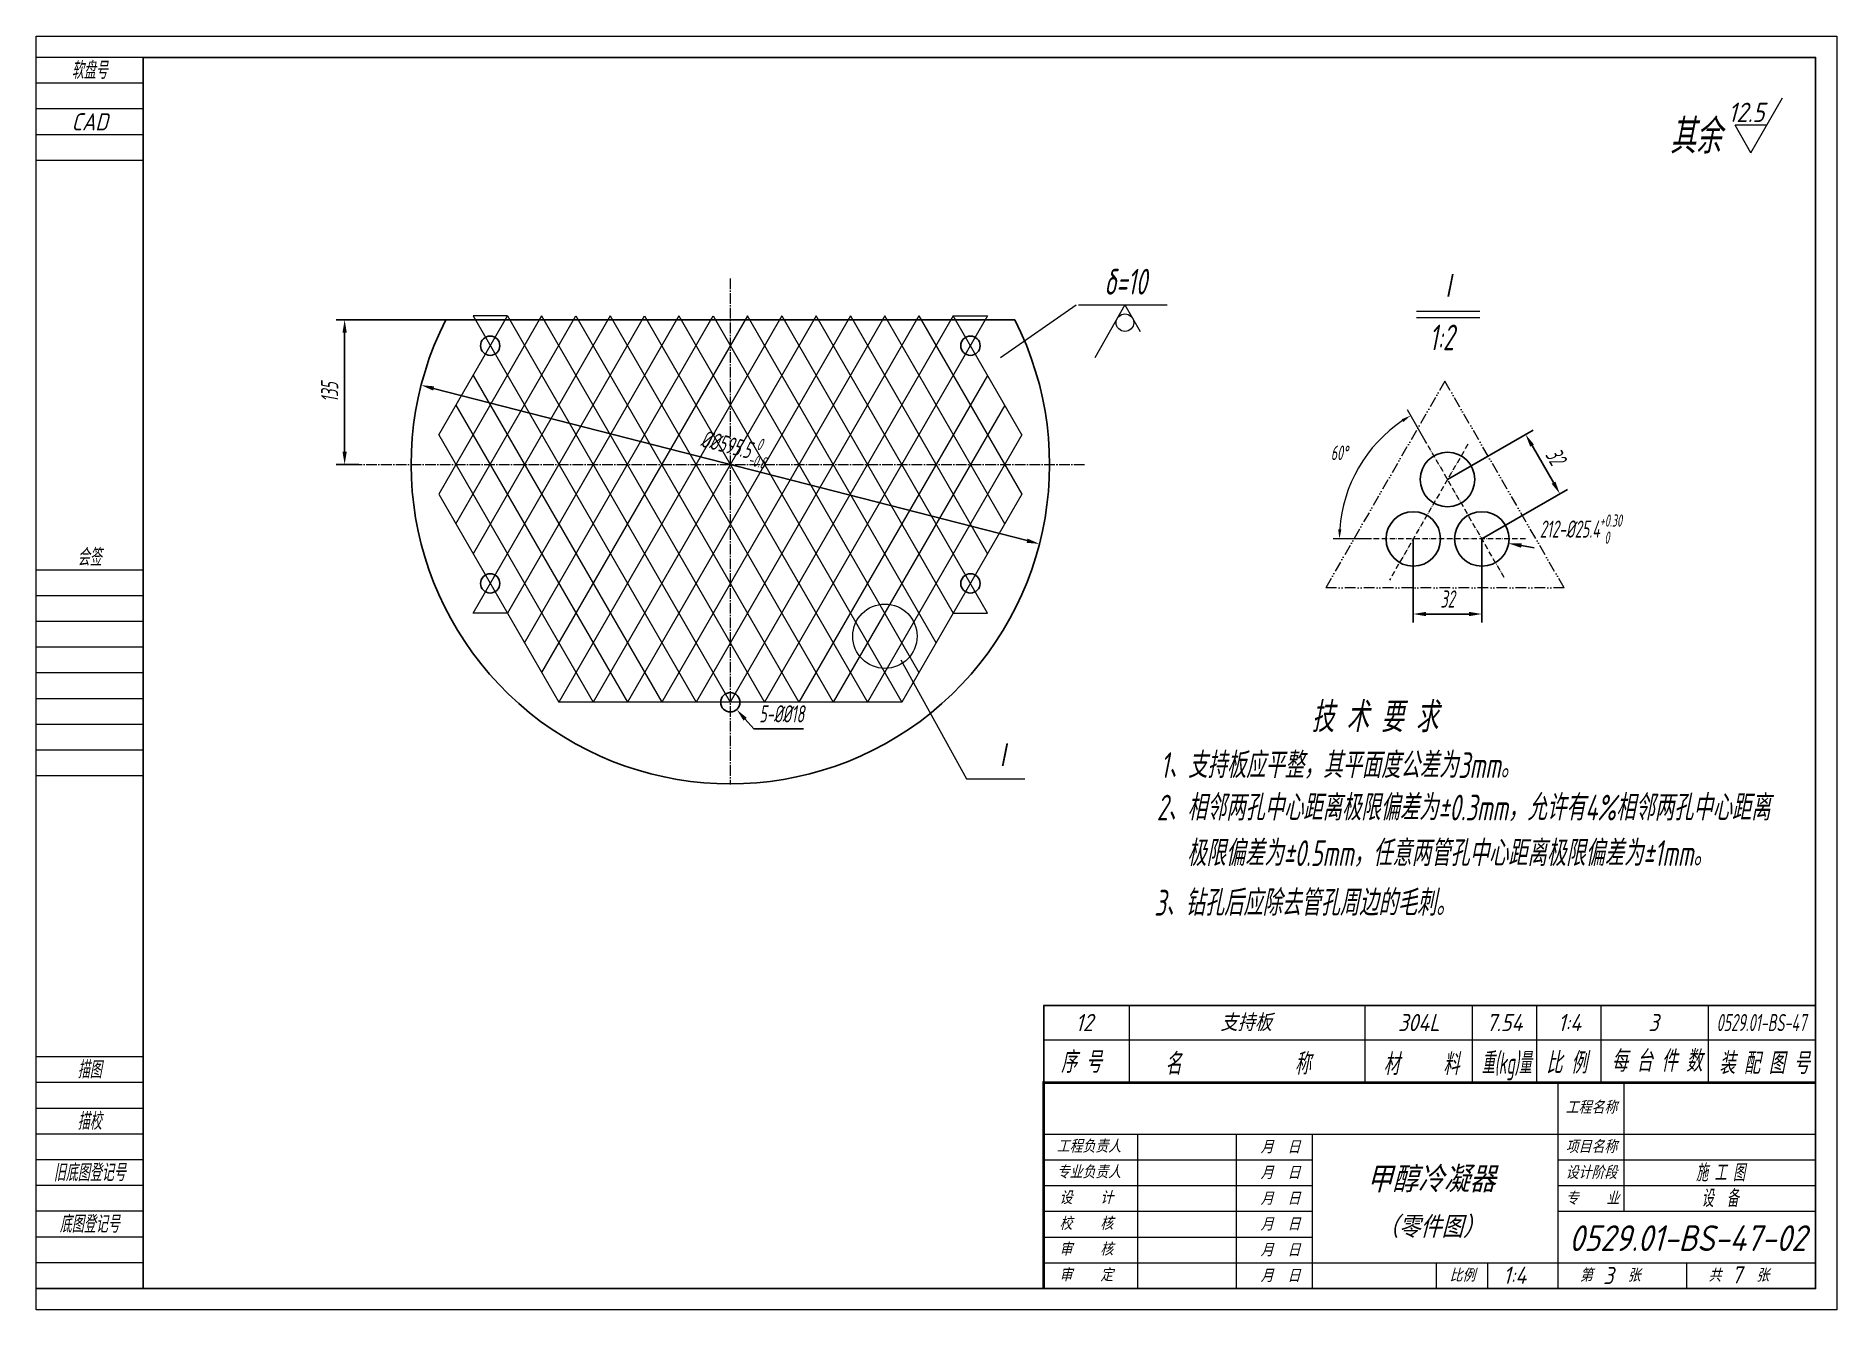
# Model space of a CAD drawing. Header units: millimetres. Extents: x 1216 to 2896, y 633 to 1821.
import ezdxf
from ezdxf.enums import TextEntityAlignment as Align

# ---------------------------------------------------------------- set-up
doc = ezdxf.new("R2010")
doc.units = ezdxf.units.MM
doc.header["$PDMODE"] = 3
for name, pattern in [('GEN4A', [17.5, 10, -2.5, 0, -2.5, 0, -2.5]), ('GEN7', [13.75, 10, -1.25, 1.25, -1.25]), ('GEN7A', [7.5, 5, -1.25, 0, -1.25])]:
    doc.linetypes.add(name, pattern=pattern)
for name, color, linetype, lineweight in [('4', 3, 'Continuous', 18), ('4A', 3, 'GEN4A', 18), ('5', 3, 'Continuous', 18), ('6', 2, 'Continuous', 18), ('7', 4, 'GEN7', 18), ('7A', 4, 'GEN7A', 18), ('8', 1, 'Continuous', 18), ('RAHM2', 1, 'Continuous', 18), ('RAHM3', 2, 'Continuous', 18), ('TILE1', 5, 'Continuous', 18)]:
    doc.layers.add(name, color=color, linetype=linetype, lineweight=lineweight)
doc.styles.add('HZ', font='gbeitc.shx', dxfattribs={"width": 0.7, "bigfont": 'hztxt.shx'})
doc.styles.add('HZTXT', font='gbeitc.shx', dxfattribs={"bigfont": 'hztxt.shx'})
doc.styles.add('ROMANC', font='gbeitc.shx', dxfattribs={"bigfont": 'hztxt.shx'})
doc.styles.get("Standard").update_dxf_attribs({"font": 'gbeitc.shx', "bigfont": 'hztxt.shx'})
doc.dimstyles.new('GEN-ISO', dxfattribs={"dimscale": 4, "dimtxt": 4, "dimasz": 3, "dimexe": 2, "dimexo": 0, "dimgap": 1.5, "dimtad": 1, "dimzin": 0, "dimdsep": 46, "dimtxsty": 'HZ', "dimcen": 0, "dimdle": 6, "dimclrd": 256, "dimclre": 256, "dimclrt": 2, "dimadec": 0, "dimazin": 0, "dimtfac": 1, "dimtmove": 0, "dimatfit": 2, "dimldrblk": 'CLOSED', "dimfxl": 0, "dimtolj": 1, "dimtzin": 0, "dimarcsym": 0})
doc.dimstyles.new('GEN-ISO$3', dxfattribs={"dimscale": 4, "dimtxt": 4, "dimasz": 3, "dimexe": 2, "dimexo": 0, "dimgap": 1.5, "dimtad": 1, "dimtih": 1, "dimtoh": 1, "dimdsep": 46, "dimtxsty": 'HZ', "dimcen": 0, "dimdle": 6, "dimclrd": 256, "dimclre": 256, "dimclrt": 2, "dimadec": 0, "dimazin": 0, "dimtfac": 1, "dimtofl": 0, "dimtmove": 0, "dimatfit": 0, "dimldrblk": 'CLOSED', "dimfxl": 0, "dimtolj": 1, "dimarcsym": 0})

# ---------------------------------------------------------------- blocks, each defined once
blk = doc.blocks.new('*D23')
at = {"layer": '5', "lineweight": -2}
blk.add_line((1586.8, 1492.2), (2140.4, 1350.2), dxfattribs=at)
at = {"layer": '5'}
for points in [[(1587.3, 1494.1), (1586.3, 1490.2), (1575.2, 1495.2)], [(2140.8, 1352.1), (2139.9, 1348.2), (2152, 1347.2)]]:
    blk.add_solid(points, dxfattribs=at)
at = {"layer": 'Defpoints', "color": 0}
for p in [(1575.2, 1495.2), (2152, 1347.2)]:
    blk.add_point(p, dxfattribs=at)
at = {"layer": '5', "color": 2, "insert": (1867.9, 1438), "char_height": 16, "attachment_point": 5, "rotation": 345.6127, "style": 'HZ'}
blk.add_mtext('\\A1;%%C%%C595.5{\\H1.42x;\\C3;{\\H0.5x;\\S 0^ -0.8;}}', dxfattribs=at)
blk = doc.blocks.new('_CLOSED')
at = {"color": 0, "linetype": 'ByBlock', "lineweight": -2}
for p, q in [((-1, 0.166667), (0, 0)), ((-1, 0.166667), (-1, -0.166667)), ((0, 0), (-1, -0.166667)), ((0, 0), (-1, 0))]:
    blk.add_line(p, q, dxfattribs=at)
blk = doc.blocks.new('GB-A3')
blk.add_line((25, 5), (0, 5))
blk.add_lwpolyline([(25, 5), (25, 292), (415, 292), (415, 5)], close=True)
at = {"layer": 'RAHM2'}
for p, q in [((25, 286), (0, 286)), ((25, 274), (0, 274)), ((25, 166.5), (0, 166.5)), ((25, 154.5), (0, 154.5)), ((25, 142.5), (0, 142.5)), ((25, 130.5), (0, 130.5)), ((25, 53), (0, 53)), ((25, 41), (0, 41)), ((25, 29), (0, 29)), ((25, 17), (0, 17)), ((25, 11), (0, 11))]:
    blk.add_line(p, q, dxfattribs=at)
at = {"layer": 'RAHM3'}
for p, q in [((25, 292), (0, 292)), ((25, 280), (0, 280)), ((25, 268), (0, 268)), ((25, 172.5), (0, 172.5)), ((25, 160.5), (0, 160.5)), ((25, 148.5), (0, 148.5)), ((25, 136.5), (0, 136.5)), ((25, 124.5), (0, 124.5)), ((25, 59), (0, 59)), ((25, 47), (0, 47)), ((25, 35), (0, 35)), ((25, 23), (0, 23))]:
    blk.add_line(p, q, dxfattribs=at)
at = {"layer": 'TILE1'}
blk.add_line((0, 0), (0, 297), dxfattribs=at)
blk.add_lwpolyline([(0, 297), (420, 297), (420, 0), (0, 0)], dxfattribs=at)
for tag, p in [('MAX', (420, 297)), ('RU', (415, 292)), ('INSERT', (415, 5))]:
    blk.add_attdef(tag, p, '', height=3.5)
at = {"layer": 'RAHM2', "char_height": 4, "attachment_point": 8}
for s, insert, width, style in [('软盘号', (12.5, 287), 17.4835, 'HZ'), ('CAD', (12.5, 275), 12.5019, 'ROMANC'), ('会签', (12.5, 173.5), 11.6477, 'HZ'), ('描图', (12.5, 54), 11.6477, 'HZ'), ('描校', (12.5, 42), 11.6477, 'HZ'), ('旧底图登记号', (12.5, 30), 34.991, 'HZ'), ('底图登记号', (12.5, 18), 29.1552, 'HZ')]:
    blk.add_mtext(s, dxfattribs=dict(at, insert=insert, width=width, style=style))
blk = doc.blocks.new('*D24')
at = {"layer": '5', "lineweight": -2}
for p, q in [((1877.4, 1183.7), (1885.4, 1174.7)), ((1885.4, 1174.7), (1931.7, 1174.7))]:
    blk.add_line(p, q, dxfattribs=at)
at = {"layer": '5'}
blk.add_solid([(1878.9, 1185), (1875.9, 1182.4), (1869.5, 1192.7)], dxfattribs=at)
at = {"layer": 'Defpoints', "color": 0}
for p in [(1857.6, 1206.2), (1869.5, 1192.7)]:
    blk.add_point(p, dxfattribs=at)
at = {"layer": '5', "color": 2, "insert": (1911.5, 1188.7), "char_height": 16, "attachment_point": 5, "style": 'HZ'}
blk.add_mtext('\\A1;5-%%C%%C18', dxfattribs=at)
blk = doc.blocks.new('*D25')
at = {"layer": '5', "lineweight": -2}
for p, q in [((1598.2, 1556.2), (1495.8, 1556.2)), ((1503.8, 1544.2), (1503.8, 1433.2)), ((1517, 1421.2), (1495.8, 1421.2))]:
    blk.add_line(p, q, dxfattribs=at)
at = {"layer": '5'}
for points in [[(1501.8, 1544.2), (1505.8, 1544.2), (1503.8, 1556.2)], [(1501.8, 1433.2), (1505.8, 1433.2), (1503.8, 1421.2)]]:
    blk.add_solid(points, dxfattribs=at)
at = {"layer": 'Defpoints', "color": 0}
for p in [(1598.2, 1556.2), (1503.8, 1421.2), (1517, 1421.2)]:
    blk.add_point(p, dxfattribs=at)
at = {"layer": '5', "color": 2, "insert": (1489.8, 1488.7), "char_height": 16, "attachment_point": 5, "rotation": 90, "style": 'HZ'}
blk.add_mtext('\\A1;135', dxfattribs=at)
blk = doc.blocks.new('GEFROG8')
at = {"color": 0}
for q in [(5.714286, 10), (-2.857143, 5)]:
    blk.add_line((0, 0), q, dxfattribs=at)
blk.add_circle((0, 3.341936), 1.658064, dxfattribs=at)
for tag, p in [('GEFROU2', (2.45, 10.1)), ('GEFROU1', (2.45, 5.6))]:
    blk.add_attdef(tag, text='', height=3.5, dxfattribs=at).set_placement(p, align=Align.RIGHT)
blk.add_attdef('GEFROU0', (0, 0), '', height=1, dxfattribs=at)
blk = doc.blocks.new('*D26')
at = {"layer": '5', "lineweight": -2}
for p, q in [((2532.6, 1407.3), (2612.4, 1453.3)), ((2611.4, 1438.9), (2631.4, 1404.3)), ((2564.6, 1351.8), (2644.4, 1397.9))]:
    blk.add_line(p, q, dxfattribs=at)
at = {"layer": '5'}
for points in [[(2613.2, 1439.9), (2609.7, 1437.9), (2605.4, 1449.3)], [(2633.2, 1405.3), (2629.7, 1403.3), (2637.4, 1393.9)]]:
    blk.add_solid(points, dxfattribs=at)
at = {"layer": 'Defpoints', "color": 0}
for p in [(2532.6, 1407.3), (2637.4, 1393.9), (2564.6, 1351.8)]:
    blk.add_point(p, dxfattribs=at)
at = {"layer": '5', "color": 2, "insert": (2633.6, 1428.6), "char_height": 16, "attachment_point": 5, "rotation": 300, "style": 'HZ'}
blk.add_mtext('\\A1;32', dxfattribs=at)
blk = doc.blocks.new('*D27')
at = {"layer": '5', "lineweight": -2}
blk.add_line((2601.5, 1345.6), (2613.3, 1343.6), dxfattribs=at)
at = {"layer": '5'}
blk.add_solid([(2601.8, 1347.6), (2601.2, 1343.6), (2589.7, 1347.6)], dxfattribs=at)
at = {"layer": 'Defpoints', "color": 0}
for p in [(2539.6, 1356.1), (2589.7, 1347.6)]:
    blk.add_point(p, dxfattribs=at)
at = {"layer": '5', "color": 2, "insert": (2657, 1361), "char_height": 16, "attachment_point": 5, "style": 'HZ'}
blk.add_mtext('\\A1;212-%%C25.4{\\H1.42x;\\C3;{\\H0.5x;\\S+0.30^  0;}}', dxfattribs=at)
blk = doc.blocks.new('*D28')
at = {"layer": '5', "lineweight": -2}
for p, q in [((2500.6, 1351.8), (2500.6, 1273.8)), ((2564.6, 1351.8), (2564.6, 1273.8)), ((2512.6, 1281.8), (2552.6, 1281.8))]:
    blk.add_line(p, q, dxfattribs=at)
at = {"layer": '5'}
for points in [[(2512.6, 1283.8), (2512.6, 1279.8), (2500.6, 1281.8)], [(2552.6, 1283.8), (2552.6, 1279.8), (2564.6, 1281.8)]]:
    blk.add_solid(points, dxfattribs=at)
at = {"layer": 'Defpoints', "color": 0}
for p in [(2500.6, 1351.8), (2564.6, 1351.8), (2564.6, 1281.8)]:
    blk.add_point(p, dxfattribs=at)
at = {"layer": '5', "color": 2, "insert": (2532.6, 1295.8), "char_height": 16, "attachment_point": 5, "style": 'HZ'}
blk.add_mtext('\\A1;32', dxfattribs=at)
blk = doc.blocks.new('GEFROG4')
at = {"color": 0}
for p, q in [((0, 0), (5.714286, 10)), ((0, 0), (-2.857143, 5)), ((2.857143, 5), (-2.857143, 5))]:
    blk.add_line(p, q, dxfattribs=at)
for tag, p in [('GEFROU2', (2.416099, 10.1)), ('GEFROU1', (2.45, 5.6))]:
    blk.add_attdef(tag, text='', height=3.5, dxfattribs=at).set_placement(p, align=Align.RIGHT)
blk.add_attdef('GEFROU0', (0, 0), '', height=1, dxfattribs=at)

msp = doc.modelspace()

# ---------------------------------------------------------------- hatches: boundary and pattern name
at = {"layer": '4'}
for points in [[(2489.775, 1463.392), (2491.362, 1460.846), (2498.206, 1466.88)], [(2433.586, 1360.775), (2430.587, 1360.876), (2431.782, 1351.831)]]:
    msp.add_hatch(color=256, dxfattribs=at).paths.add_polyline_path(points, flags=0)

# ---------------------------------------------------------------- linework, layer by layer
for p, q in [((2128.949, 1556.176), (1598.176, 1556.176)), ((2155.859, 916.806), (2875.895, 916.806)), ((2155.895, 916.806), (2155.895, 844.802)), ((2875.895, 652.793), (2875.895, 916.806)), ((2875.895, 652.793), (2875.895, 844.802)), ((2155.859, 652.793), (2875.895, 652.793))]:
    msp.add_line(p, q)
msp.add_lwpolyline([(2155.859, 652.793, 2.4, 2.4, 0), (2155.859, 844.793, 2.4, 2.4, 0), (2875.859, 844.793, 2.4, 2.4, 0)], format="xyseb")
for centre, radius in [((1639.563, 1532.027), 9), ((2087.563, 1532.027), 9), ((2532.63, 1407.256), 25.4), ((2500.63, 1351.831), 25.4), ((2564.63, 1351.831), 25.4), ((1639.563, 1310.325), 9), ((2087.563, 1310.325), 9), ((1863.563, 1199.473), 9)]:
    msp.add_circle(centre, radius)
msp.add_arc((1863.563, 1421.176), 297.75, 153.037933, 26.962067)
for p, q in [((2115.662, 1520.917), (2186.098, 1569.973)), ((2188.232, 1569.973), (2271.067, 1569.973)), ((2503.571, 1564.344), (2562.839, 1564.344)), ((1687.563, 1559.74), (1591.563, 1393.463)), ((1591.563, 1448.889), (1655.563, 1559.74)), ((1607.563, 1365.75), (1719.563, 1559.74)), ((1623.548, 1559.766), (1831.563, 1199.473)), ((1655.563, 1559.74), (1623.548, 1559.766)), ((1623.548, 1282.586), (1783.563, 1559.74)), ((1751.563, 1559.74), (1623.563, 1338.037)), ((1815.563, 1559.74), (1655.563, 1282.612)), ((1655.563, 1559.74), (1863.563, 1199.473)), ((1671.563, 1254.899), (1847.563, 1559.74)), ((1879.563, 1559.74), (1687.563, 1227.186)), ((1687.563, 1559.74), (1895.563, 1199.473)), ((1911.563, 1559.74), (1703.563, 1199.473)), ((1719.563, 1559.74), (1927.563, 1199.473)), ((1943.563, 1559.74), (1735.563, 1199.473)), ((1751.563, 1559.74), (1959.563, 1199.473)), ((1975.563, 1559.74), (1767.563, 1199.473)), ((1783.563, 1559.74), (1991.563, 1199.473)), ((2007.563, 1559.74), (1799.563, 1199.473)), ((1815.563, 1559.74), (2023.563, 1199.473)), ((2039.563, 1559.74), (1831.563, 1199.473)), ((1847.563, 1559.74), (2039.563, 1227.186)), ((2071.563, 1559.74), (1863.563, 1199.473)), ((2055.563, 1254.899), (1879.563, 1559.74)), ((2103.577, 1559.766), (1895.563, 1199.473)), ((1911.563, 1559.74), (2071.563, 1282.612)), ((2103.577, 1282.586), (1943.563, 1559.74)), ((1975.563, 1559.74), (2103.563, 1338.037)), ((2119.563, 1365.75), (2007.563, 1559.74)), ((2039.563, 1559.74), (2135.563, 1393.463)), ((2071.563, 1559.74), (2103.577, 1559.766)), ((2135.563, 1448.889), (2071.563, 1559.74)), ((2503.571, 1558.32), (2562.839, 1558.32)), ((1623.563, 1504.314), (1799.563, 1199.473)), ((2103.563, 1504.314), (1927.563, 1199.473)), ((1607.563, 1476.602), (1767.563, 1199.473)), ((2119.563, 1476.602), (1959.563, 1199.473)), ((2511.845, 1443.257), (2495.206, 1472.077)), ((1591.563, 1448.889), (1735.563, 1199.473)), ((2135.563, 1448.889), (1991.563, 1199.473)), ((1591.563, 1393.463), (1703.563, 1199.473)), ((2135.563, 1393.463), (2023.563, 1199.473)), ((2461.731, 1351.831), (2425.782, 1351.831)), ((1655.563, 1282.612), (1623.548, 1282.586)), ((2071.563, 1282.612), (2103.577, 1282.586)), ((2022.473, 1239.079), (2083.958, 1128.088)), ((2023.563, 1199.473), (1703.563, 1199.473)), ((2083.958, 1128.088), (2138.399, 1128.088))]:
    msp.add_line(p, q, dxfattribs=at)
msp.add_circle((2007.79, 1261.094), 30, dxfattribs=at)
msp.add_arc((2564.63, 1351.831), 132.848, 123.88233, 176.11767, dxfattribs=at)
at = {"layer": '4A'}
for p, q in [((2530.151, 1498.9), (2418.913, 1306.231)), ((2641.388, 1306.231), (2530.151, 1498.9)), ((2641.388, 1306.231), (2418.913, 1306.231))]:
    msp.add_line(p, q, dxfattribs=at)
at = {"layer": '7'}
for p, q in [((1863.563, 1594.757), (1863.563, 1122.77)), ((1510.174, 1421.176), (2193.954, 1421.176))]:
    msp.add_line(p, q, dxfattribs=at)
at = {"layer": '7A'}
for p, q in [((2551.563, 1440.05), (2478.407, 1313.339)), ((2585.401, 1315.854), (2511.845, 1443.257)), ((2605.488, 1351.831), (2461.731, 1351.831))]:
    msp.add_line(p, q, dxfattribs=at)
at = {"layer": '8'}
for p, q in [((2235.863, 844.802), (2235.863, 916.806)), ((2455.874, 844.802), (2455.874, 916.806)), ((2555.879, 844.802), (2555.879, 916.806)), ((2615.882, 844.802), (2615.882, 916.806)), ((2675.885, 844.802), (2675.885, 916.806)), ((2775.89, 844.802), (2775.89, 916.806)), ((2155.859, 884.804), (2875.895, 884.804)), ((2635.859, 652.793), (2635.859, 844.793)), ((2697.39, 724.793), (2697.39, 844.793)), ((2155.859, 796.793), (2875.859, 796.793)), ((2243.859, 652.793), (2243.859, 796.793)), ((2335.859, 652.793), (2335.859, 796.793)), ((2406.748, 652.793), (2406.748, 796.793)), ((2155.859, 772.793), (2406.748, 772.793)), ((2635.859, 772.793), (2875.859, 772.793)), ((2155.859, 748.793), (2406.748, 748.793)), ((2635.859, 748.793), (2875.859, 748.793)), ((2155.859, 724.793), (2406.748, 724.793)), ((2635.859, 724.793), (2875.859, 724.793)), ((2155.859, 700.793), (2406.748, 700.793)), ((2155.859, 676.793), (2875.859, 676.793)), ((2522.092, 676.793), (2522.092, 652.793)), ((2569.734, 676.793), (2569.734, 652.793)), ((2755.859, 652.793), (2755.859, 676.793))]:
    msp.add_line(p, q, dxfattribs=at)

# ---------------------------------------------------------------- block references
at = {"xscale": 4, "yscale": 4, "zscale": 4}
msp.add_blockref('GB-A3', (1215.895, 632.793), dxfattribs=at)
at = {"layer": '6', "linetype": 'Continuous'}
ref = msp.add_blockref('GEFROG4', (2815.582, 1711.825), dxfattribs=dict(at, xscale=5.14285714285711, yscale=5.14285714285711, zscale=5.142857142857143))
ref.add_attrib('GEFROU1', '12.5', dxfattribs={"layer": '0', "color": 0, "height": 18}).set_placement((2828.182, 1740.625), align=Align.RIGHT)
at = {"layer": '6', "linetype": 'Continuous', "xscale": 4.937142857142817, "yscale": 4.937142857142817, "zscale": 4.937142857142858, "rotation": 180}
msp.add_blockref('GEFROG8', (2231.657, 1569.973), dxfattribs=at)

# ---------------------------------------------------------------- texts
at = {"layer": '6', "attachment_point": 7, "style": 'HZ'}
for s, insert, char_height, width in [('{\\W0.75;其余}', (2740.009, 1711.187), 32, 99.82354), ('{\\W0.75;δ=10}', (2212.428, 1579.649), 24, 93.83657), ('{\\W0.75;Ⅰ}', (2523.807, 1575.411), 24, 37.36183), ('{\\W0.75;1:2}', (2515.58, 1527.718), 24, 56.33074), ('{\\W0.750009;技 术 要 求}', (2405.59, 1171.555), 28, 240.7494), ('{\\W0.75;Ⅰ}', (2108.154, 1137.764), 24, 37.36183), ('{\\W0.750009;1、支持板应平整，其平面度公差为3mm。}', (2264.759, 1128.072), 24, 675.25732), ('{\\W0.75;2、相邻两孔中心距离极限偏差为%%P0.3mm，允许有4%相邻两孔中心距离}', (2261.312, 1088.489), 24, 1163.11269), ('{\\W0.75;极限偏差为%%P0.5mm，任意两管孔中心距离极限偏差为%%P1mm。}', (2289.408, 1046.016), 24, 1013.08937), ('{\\W0.75;3、钻孔后应除去管孔周边的毛刺。}', (2259.074, 1000.31), 24, 581.26834), ('施 工 图', (2764.245, 752.79), 16, 93.37344), ('设  备', (2769.478, 728.79), 16, 70.03008)]:
    msp.add_mtext(s, dxfattribs=dict(at, insert=insert, char_height=char_height, width=width))
at = {"layer": '6', "color": 2, "insert": (2423.715, 1425.326), "char_height": 13.5, "width": 39.39192, "attachment_point": 7, "style": 'HZ'}
msp.add_mtext('60%%D', dxfattribs=at)
at = {"layer": '6', "color": 2, "style": 'HZ'}
for tag, text, height, p in [('甲醇冷凝器', 'TZMC', 24, (2516.722, 742.575)), ('（零件图）', 'TZMC2', 20, (2516.722, 700.279)), ('0529.01-BS-47-02', 'TH', 24, (2756.519, 687.767)), ('3', 'TZXH', 16, (2682.522, 656.879)), ('7', 'TZZS', 16, (2802.23, 657.527))]:
    msp.add_attdef(tag, text=text, height=height, dxfattribs=at).set_placement(p, align=Align.CENTER)
msp.add_attdef('1:4', (2584.478, 657.203), 'BL', height=16, dxfattribs=at)
at = {"layer": '8'}
for s, insert, char_height, width, attachment_point, style in [('{\\W0.75;序 号}', (2190.931, 863.887), 20, 78.07714, 5, 'HZ'), ('{\\W0.75;名             称}', (2337.1, 862.329), 20, 266.32629, 5, 'HZ'), ('{\\W0.75;材     料}', (2508.141, 861.867), 20, 140.82686, 5, 'HZ'), ('{\\W0.6;重(kg)量}', (2587.743, 860.009), 20, 100.23154, 5, 'HZ'), ('{\\W0.75;比 例}', (2643.641, 863.194), 20, 78.07714, 5, 'HZ'), ('{\\W0.75;每 台 件 数}', (2727.872, 864.859), 20, 171.96171, 5, 'HZ'), ('{\\W0.75;装 配 图 号}', (2828.058, 862.747), 20, 171.96171, 5, 'HZ'), ('工程名称', (2642.594, 815.707), 12, 99.84754, 7, 'HZTXT'), ('工程负责人', (2167.839, 779.443), 12, 124.82743, 7, 'HZTXT'), ('月  日', (2358.068, 778.77), 12, 74.93966, 7, 'HZTXT'), ('项目名称', (2642.594, 779.015), 12, 99.84754, 7, 'HZTXT'), ('专业负责人', (2167.839, 755.443), 12, 124.82743, 7, 'HZTXT'), ('月  日', (2358.068, 754.77), 12, 74.93966, 7, 'HZTXT'), ('设计阶段', (2642.594, 754.927), 12, 99.84754, 7, 'HZTXT'), ('设    计', (2170.434, 731.443), 12, 99.99154, 7, 'HZTXT'), ('月  日', (2358.068, 730.77), 12, 74.93966, 7, 'HZTXT'), ('专    业', (2642.594, 730.927), 12, 99.99154, 7, 'HZTXT'), ('校    核', (2170.434, 707.443), 12, 99.99154, 7, 'HZTXT'), ('月  日', (2358.068, 706.77), 12, 74.93966, 7, 'HZTXT'), ('审    核', (2170.434, 683.443), 12, 99.99154, 7, 'HZTXT'), ('月  日', (2358.068, 682.77), 12, 74.93966, 7, 'HZTXT'), ('审    定', (2170.434, 659.443), 12, 99.99154, 7, 'HZTXT'), ('比例', (2534.278, 659.124), 12, 49.88777, 7, 'HZTXT'), ('第     张', (2655.859, 659.124), 12, 112.51749, 7, 'HZTXT'), ('共     张', (2775.859, 659.124), 12, 112.51749, 7, 'HZTXT'), ('月  日', (2358.068, 658.77), 12, 74.93966, 7, 'HZTXT')]:
    msp.add_mtext(s, dxfattribs=dict(at, insert=insert, char_height=char_height, width=width, attachment_point=attachment_point, style=style))
at = {"layer": 'RAHM3', "style": 'HZ'}
for tag, text, p in [('12', 'JH', (2193.635, 900.806)), ('支持板', 'LJMC', (2344.478, 900.806)), ('304L', 'CL', (2505.807, 900.806)), ('7.54', 'ZL', (2585.556, 900.806)), ('1:4', 'BL', (2646.375, 900.806)), ('3', 'MTJS', (2724.64, 900.806))]:
    msp.add_attdef(tag, text=text, height=16, dxfattribs=at).set_placement(p, align=Align.MIDDLE_CENTER)
at = {"layer": 'RAHM3', "style": 'HZ', "width": 0.7}
msp.add_attdef('0529.01-BS-47', text='ZPTH', height=16, dxfattribs=at).set_placement((2825.361, 900.806), align=Align.MIDDLE_CENTER)

# ---------------------------------------------------------------- dimensions: what is measured, and where the dimension line sits
at = {"layer": '5'}
dim = msp.add_linear_dim(base=(1503.813, 1421.176), p1=(1598.176, 1556.176), p2=(1516.979, 1421.176), angle=90, text='135', dimstyle='GEN-ISO', override={"dimaunit": 1}, dxfattribs=at)
dim.commit()
dim.dimension.update_dxf_attribs({"geometry": '*D25', "text_midpoint": (1489.813, 1488.676)})
for p1, p2, text, override, picture, middle in [((1575.15, 1495.159), (2151.975, 1347.193), '%%C%%C595.5{\\H1.42x;\\C3;{\\H0.5x;\\S 0^ -0.8;}}', {"dimtih": 0, "dimtoh": 0, "dimpost": '%%C'}, '*D23', (1867.876, 1437.991)), ((2539.584, 1356.057), (2589.676, 1347.604), '212-%%C25.4{\\H1.42x;\\C3;{\\H0.5x;\\S+0.30^  0;}}', {"dimpost": '%%C'}, '*D27', (2657.033, 1360.971)), ((1857.618, 1206.23), (1869.507, 1192.716), '5-%%C%%C18', {"dimpost": '%%C'}, '*D24', (1911.544, 1188.697))]:
    dim = msp.add_diameter_dim_2p(p1=p1, p2=p2, text=text, dimstyle='GEN-ISO$3', override=override, dxfattribs=at)
    dim.commit()
    dim.dimension.update_dxf_attribs({"geometry": picture, "text_midpoint": middle})
dim = msp.add_linear_dim(base=(2637.445, 1393.87), p1=(2532.63, 1407.256), p2=(2564.63, 1351.831), angle=300, text='32', dimstyle='GEN-ISO', dxfattribs=at)
dim.commit()
dim.dimension.update_dxf_attribs({"geometry": '*D26', "text_midpoint": (2633.569, 1428.583)})
dim = msp.add_linear_dim(base=(2564.63, 1281.832), p1=(2500.63, 1351.831), p2=(2564.63, 1351.831), text='32', dimstyle='GEN-ISO', dxfattribs=at)
dim.commit()
dim.dimension.update_dxf_attribs({"geometry": '*D28', "text_midpoint": (2532.63, 1295.832)})

doc.saveas('drawing.dxf')
